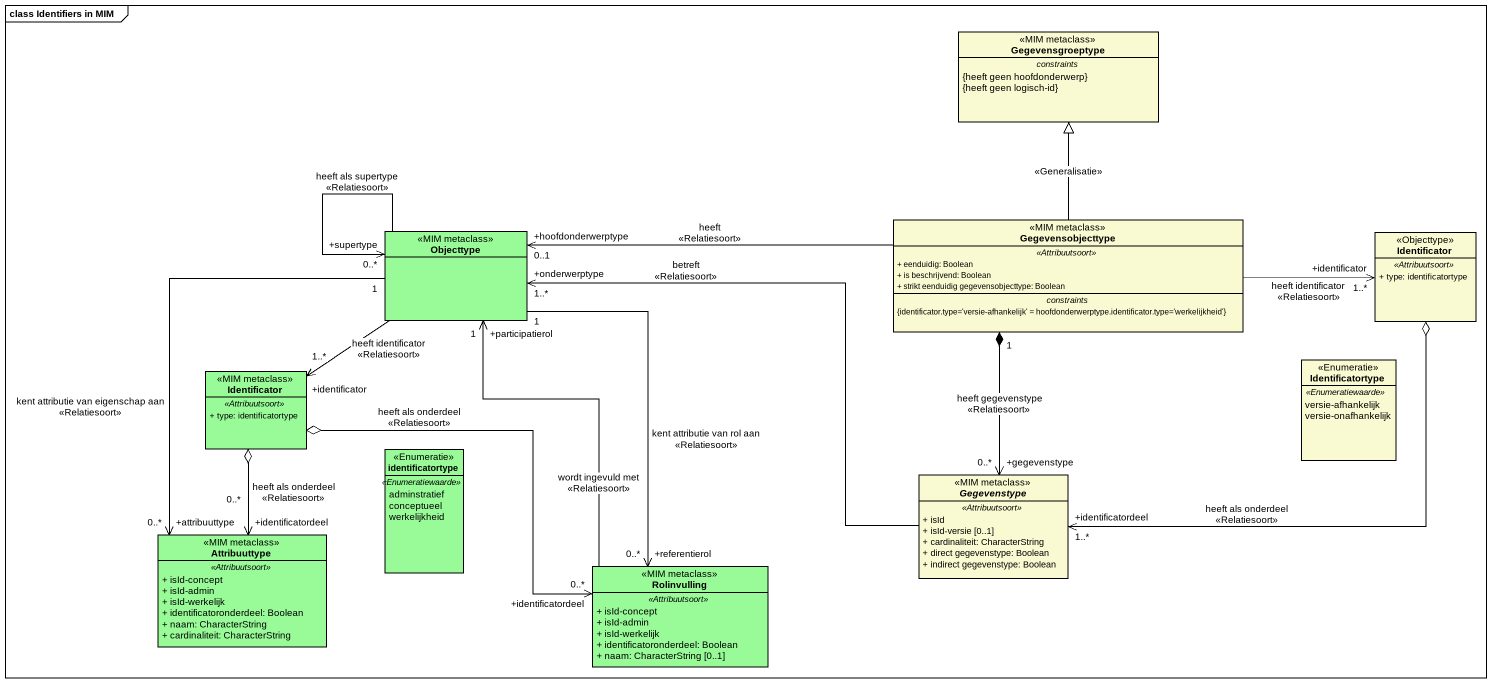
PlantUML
@startuml
mainframe class Identifiers in MIM
hide circle
hide empty members
skinparam classAttributeIconSize 0
class Gegevensgroeptype <<MIM metaclass>> #FAFAD2 {
  -- constraints --
  {heeft geen hoofdonderwerp}
  {heeft geen logisch-id}
}
class Objecttype <<MIM metaclass>> #98FB98
class Gegevensobjecttype <<MIM metaclass>> #FAFAD2 {
  .. <<Attribuutsoort>> ..
  + eenduidig: Boolean
  + is beschrijvend: Boolean
  + strikt eenduidig gegevensobjecttype: Boolean
  -- constraints --
  {identificator.type='versie-afhankelijk' = hoofdonderwerptype.identificator.type='werkelijkheid'}
}
class Identificator <<Objecttype>> #FAFAD2 {
  .. <<Attribuutsoort>> ..
  + type: identificatortype
}
class "Identificator" as Identificator_2 <<MIM metaclass>> #98FB98 {
  .. <<Attribuutsoort>> ..
  + type: identificatortype
}
enum Identificatortype <<Enumeratie>> #FAFAD2 {
  .. <<Enumeratiewaarde>> ..
  versie-afhankelijk
  versie-onafhankelijk
}
enum identificatortype <<Enumeratie>> #98FB98 {
  .. <<Enumeratiewaarde>> ..
  adminstratief
  conceptueel
  werkelijkheid
}
abstract class Gegevenstype <<MIM metaclass>> #FAFAD2 {
  .. <<Attribuutsoort>> ..
  + isId
  + isId-versie [0..1]
  + cardinaliteit: CharacterString
  + direct gegevenstype: Boolean
  + indirect gegevenstype: Boolean
}
class Attribuuttype <<MIM metaclass>> #98FB98 {
  .. <<Attribuutsoort>> ..
  + isId-concept
  + isId-admin
  + isId-werkelijk
  + identificatoronderdeel: Boolean
  + naam: CharacterString
  + cardinaliteit: CharacterString
}
class Rolinvulling <<MIM metaclass>> #98FB98 {
  .. <<Attribuutsoort>> ..
  + isId-concept
  + isId-admin
  + isId-werkelijk
  + identificatoronderdeel: Boolean
  + naam: CharacterString [0..1]
}
Objecttype --> "+supertype\n0..*" Objecttype : heeft als supertype\n<<Relatiesoort>>
Objecttype --> "+identificator\n1..*" Identificator_2 : heeft identificator\n<<Relatiesoort>>
Objecttype "1" --> "+attribuuttype\n0..*" Attribuuttype : kent attributie van eigenschap aan\n<<Relatiesoort>>
Objecttype "1" --> "+referentierol\n0..*" Rolinvulling : kent attributie van rol aan\n<<Relatiesoort>>
Gegevensobjecttype -up-|> Gegevensgroeptype : <<Generalisatie>>
Gegevensobjecttype -left-> "+hoofdonderwerptype\n0..1" Objecttype : heeft\n<<Relatiesoort>>
Gegevensobjecttype -right-> "+identificator\n1..*" Identificator : heeft identificator\n<<Relatiesoort>>
Gegevensobjecttype "1" *--> "+gegevenstype\n0..*" Gegevenstype : heeft gegevenstype\n<<Relatiesoort>>
Identificator o-left-> "+identificatordeel\n1..*" Gegevenstype : heeft als onderdeel\n<<Relatiesoort>>
Identificator_2 o--> "+identificatordeel\n0..*" Attribuuttype : heeft als onderdeel\n<<Relatiesoort>>
Identificator_2 o-right-> "+identificatordeel\n0..*" Rolinvulling : heeft als onderdeel\n<<Relatiesoort>>
Gegevenstype -left-> "+onderwerptype\n1..*" Objecttype : betreft\n<<Relatiesoort>>
Rolinvulling -up-> "+participatierol\n1" Objecttype : wordt ingevuld met\n<<Relatiesoort>>
@enduml
